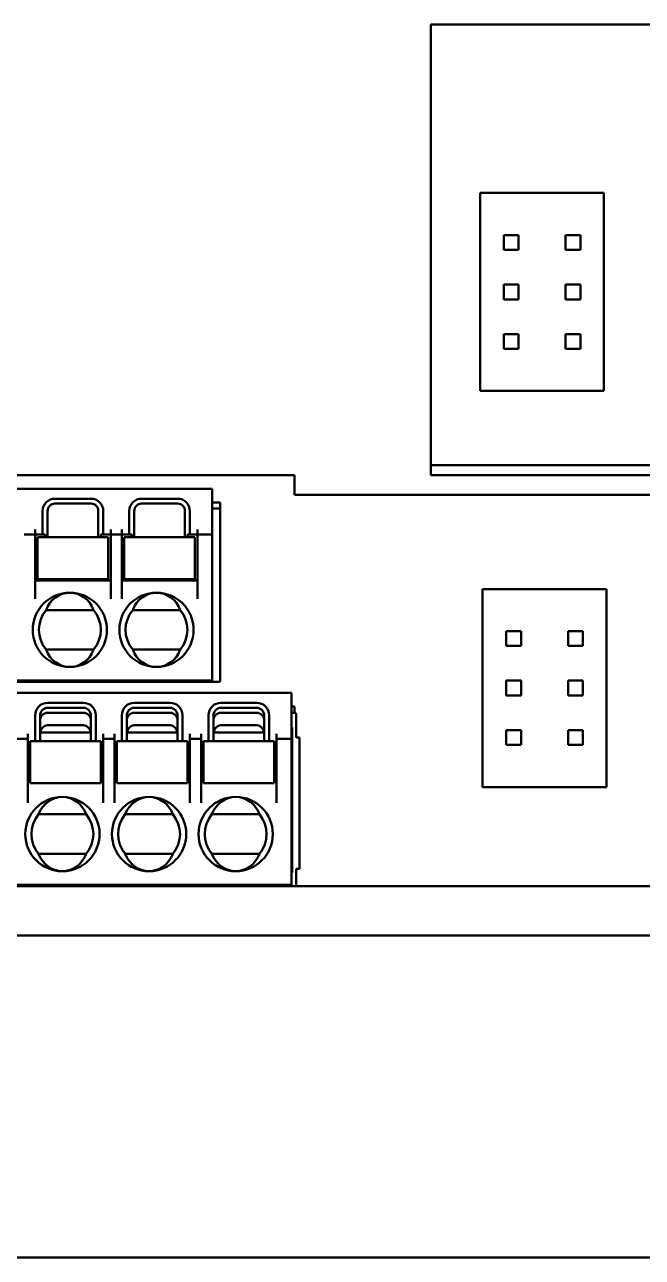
# Model space of a CAD drawing. Header units: millimetres. Extents: x 1021 to 2778, y -197 to 600.
# Drawn here: x 1242.26 to 1267.21, y 335.44 to 385.24 of the extents above; entities that cross this region are included whole.
import ezdxf

# ---------------------------------------------------------------- set-up
doc = ezdxf.new("R2010")
doc.units = ezdxf.units.MM
doc.header["$LTSCALE"] = 2
doc.layers.add('외형선(ISO)', color=7, linetype='Continuous', lineweight=50)

msp = doc.modelspace()

# ---------------------------------------------------------------- linework, layer by layer
at = {"layer": '외형선(ISO)'}
for p, q in [((1258.6577, 367.0362), (1258.6577, 385.2362)), ((1258.6577, 385.2362), (1381.6577, 385.2362)), ((1260.6577, 378.4362), (1260.6577, 370.4362)), ((1265.6577, 378.4362), (1260.6577, 378.4362)), ((1265.6577, 370.4362), (1265.6577, 378.4362)), ((1261.6077, 376.7362), (1261.6077, 376.1362)), ((1262.2077, 376.7362), (1261.6077, 376.7362)), ((1262.2077, 376.1362), (1262.2077, 376.7362)), ((1264.1077, 376.7362), (1264.1077, 376.1362)), ((1264.7077, 376.7362), (1264.1077, 376.7362)), ((1264.7077, 376.1362), (1264.7077, 376.7362)), ((1261.6077, 376.1362), (1262.2077, 376.1362)), ((1264.1077, 376.1362), (1264.7077, 376.1362)), ((1261.6077, 374.7362), (1261.6077, 374.1362)), ((1262.2077, 374.7362), (1261.6077, 374.7362)), ((1262.2077, 374.1362), (1262.2077, 374.7362)), ((1264.1077, 374.7362), (1264.1077, 374.1362)), ((1264.7077, 374.7362), (1264.1077, 374.7362)), ((1264.7077, 374.1362), (1264.7077, 374.7362)), ((1261.6077, 374.1362), (1262.2077, 374.1362)), ((1264.1077, 374.1362), (1264.7077, 374.1362)), ((1261.6077, 372.7362), (1261.6077, 372.1362)), ((1262.2077, 372.7362), (1261.6077, 372.7362)), ((1262.2077, 372.1362), (1262.2077, 372.7362)), ((1264.1077, 372.7362), (1264.1077, 372.1362)), ((1264.7077, 372.7362), (1264.1077, 372.7362)), ((1264.7077, 372.1362), (1264.7077, 372.7362)), ((1261.6077, 372.1362), (1262.2077, 372.1362)), ((1264.1077, 372.1362), (1264.7077, 372.1362)), ((1260.6577, 370.4362), (1265.6577, 370.4362)), ((1222.6577, 367.0362), (1253.1577, 367.0362)), ((1253.1577, 367.0362), (1253.1577, 366.2362)), ((1381.6577, 367.4362), (1258.6577, 367.4362)), ((1381.6577, 367.0362), (1258.6577, 367.0362)), ((1228.0827, 366.4862), (1249.8327, 366.4862)), ((1243.4827, 366.0862), (1244.9327, 366.0862)), ((1246.9827, 366.0862), (1248.4327, 366.0862)), ((1249.8327, 366.2862), (1249.8327, 366.4862)), ((1249.8327, 366.2862), (1249.8327, 364.8362)), ((1253.1577, 366.2362), (1412.6577, 366.2362)), ((1242.9827, 365.5862), (1242.9827, 364.6362)), ((1243.1827, 364.5362), (1243.1827, 365.5862)), ((1243.4827, 365.8862), (1244.9327, 365.8862)), ((1245.2327, 365.5862), (1245.2327, 364.5362)), ((1245.4327, 364.6362), (1245.4327, 365.5862)), ((1246.4827, 365.5862), (1246.4827, 364.6362)), ((1246.6827, 364.5362), (1246.6827, 365.5862)), ((1246.9827, 365.8862), (1248.4327, 365.8862)), ((1248.7327, 365.5862), (1248.7327, 364.5362)), ((1248.9327, 365.5862), (1248.9327, 364.6362)), ((1250.1577, 365.9362), (1249.8327, 365.9362)), ((1250.1577, 365.6862), (1249.8327, 365.6862)), ((1250.1577, 365.6862), (1250.1577, 365.9362)), ((1250.1577, 365.5862), (1250.1577, 365.6862)), ((1250.1577, 365.5862), (1250.1577, 358.6862)), ((1242.2327, 364.6362), (1242.6827, 364.6362)), ((1242.6827, 364.8362), (1242.6827, 364.6362)), ((1242.6827, 364.6362), (1242.9827, 364.6362)), ((1242.6827, 364.4362), (1242.6827, 364.6362)), ((1245.6327, 364.5362), (1242.7827, 364.5362)), ((1242.7827, 364.5362), (1242.7827, 364.3362)), ((1243.0827, 364.6362), (1242.9827, 364.6362)), ((1243.0827, 364.5362), (1243.0827, 364.6362)), ((1245.3327, 364.6362), (1245.3327, 364.5362)), ((1245.4327, 364.6362), (1245.3327, 364.6362)), ((1245.4327, 364.6362), (1245.7327, 364.6362)), ((1245.6327, 364.5362), (1245.6327, 364.3362)), ((1245.7327, 364.8362), (1245.7327, 364.6362)), ((1245.7327, 364.6362), (1246.1827, 364.6362)), ((1245.7327, 364.4362), (1245.7327, 364.6362)), ((1246.1827, 364.8362), (1246.1827, 364.6362)), ((1246.1827, 364.6362), (1246.4827, 364.6362)), ((1246.1827, 364.4362), (1246.1827, 364.6362)), ((1246.2827, 364.5362), (1246.2827, 364.3362)), ((1249.1327, 364.5362), (1246.2827, 364.5362)), ((1246.5827, 364.6362), (1246.4827, 364.6362)), ((1246.5827, 364.5362), (1246.5827, 364.6362)), ((1248.8327, 364.6362), (1248.8327, 364.5362)), ((1248.9327, 364.6362), (1248.8327, 364.6362)), ((1249.2327, 364.6362), (1248.9327, 364.6362)), ((1249.1327, 364.5362), (1249.1327, 364.3362)), ((1249.2327, 364.8362), (1249.2327, 364.6362)), ((1249.2327, 364.6362), (1249.8327, 364.6362)), ((1249.2327, 364.4362), (1249.2327, 364.6362)), ((1249.8327, 364.8362), (1249.8327, 364.6362)), ((1249.8327, 364.4362), (1249.8327, 364.6362)), ((1242.6827, 364.4362), (1242.6827, 362.8517)), ((1242.7827, 364.3362), (1242.7827, 364.3116)), ((1242.7827, 364.3116), (1242.7827, 364.1133)), ((1242.7827, 363.9837), (1242.7827, 364.1133)), ((1245.6327, 364.3362), (1245.6327, 364.3116)), ((1245.6327, 364.3116), (1245.6327, 364.1133)), ((1245.6327, 363.9837), (1245.6327, 364.1133)), ((1245.7327, 362.8517), (1245.7327, 364.4362)), ((1246.1827, 364.4362), (1246.1827, 362.8517)), ((1246.2827, 364.3362), (1246.2827, 364.3116)), ((1246.2827, 364.3116), (1246.2827, 364.1133)), ((1246.2827, 363.9837), (1246.2827, 364.1133)), ((1249.1327, 364.3362), (1249.1327, 364.3116)), ((1249.1327, 364.3116), (1249.1327, 364.1133)), ((1249.1327, 363.9837), (1249.1327, 364.1133)), ((1249.2327, 364.4362), (1249.2327, 362.8517)), ((1249.8327, 364.4362), (1249.8327, 362.8517)), ((1242.7827, 363.9837), (1242.7827, 363.3888)), ((1245.6327, 363.9837), (1245.6327, 363.3888)), ((1246.2827, 363.9837), (1246.2827, 363.3888)), ((1249.1327, 363.9837), (1249.1327, 363.3888)), ((1242.7827, 363.2591), (1242.7827, 363.3888)), ((1242.7827, 363.0608), (1242.7827, 363.2591)), ((1242.7827, 363.0608), (1242.7827, 363.0362)), ((1245.6327, 363.3888), (1245.6327, 363.2591)), ((1245.6327, 363.0608), (1245.6327, 363.2591)), ((1245.6327, 363.0362), (1245.6327, 363.0608)), ((1246.2827, 363.2591), (1246.2827, 363.3888)), ((1246.2827, 363.0608), (1246.2827, 363.2591)), ((1246.2827, 363.0608), (1246.2827, 363.0362)), ((1249.1327, 363.3888), (1249.1327, 363.2591)), ((1249.1327, 363.0608), (1249.1327, 363.2591)), ((1249.1327, 363.0362), (1249.1327, 363.0608)), ((1242.6827, 362.6785), (1242.6827, 362.8517)), ((1242.6827, 362.7862), (1245.7327, 362.7862)), ((1242.6827, 362.6785), (1242.6827, 362.2166)), ((1242.7827, 363.0362), (1242.7827, 362.8362)), ((1245.6327, 362.8362), (1242.7827, 362.8362)), ((1245.6327, 363.0362), (1245.6327, 362.8362)), ((1245.7327, 362.6785), (1245.7327, 362.8517)), ((1245.7327, 362.2166), (1245.7327, 362.6785)), ((1246.1827, 362.6785), (1246.1827, 362.8517)), ((1249.2327, 362.7862), (1246.1827, 362.7862)), ((1246.1827, 362.6785), (1246.1827, 362.2166)), ((1246.2827, 363.0362), (1246.2827, 362.8362)), ((1249.1327, 362.8362), (1246.2827, 362.8362)), ((1249.1327, 363.0362), (1249.1327, 362.8362)), ((1249.2327, 362.6785), (1249.2327, 362.8517)), ((1249.2327, 362.6785), (1249.2327, 362.2166)), ((1249.8327, 362.6785), (1249.8327, 362.8517)), ((1249.8327, 362.6785), (1249.8327, 362.2166)), ((1242.6827, 362.2166), (1242.6827, 362.0434)), ((1245.7327, 362.2166), (1245.7327, 362.0434)), ((1246.1827, 362.2166), (1246.1827, 362.0434)), ((1249.2327, 362.2166), (1249.2327, 362.0434)), ((1249.8327, 362.2166), (1249.8327, 362.0434)), ((1260.7577, 362.4362), (1260.7577, 354.4362)), ((1265.7577, 362.4362), (1260.7577, 362.4362)), ((1265.7577, 354.4362), (1265.7577, 362.4362)), ((1245.0432, 361.5862), (1243.1222, 361.5862)), ((1248.5432, 361.5862), (1246.6222, 361.5862)), ((1249.8327, 362.0434), (1249.8327, 358.9362)), ((1261.7077, 360.7362), (1261.7077, 360.1362)), ((1262.3077, 360.7362), (1261.7077, 360.7362)), ((1262.3077, 360.1362), (1262.3077, 360.7362)), ((1264.2077, 360.7362), (1264.2077, 360.1362)), ((1264.8077, 360.7362), (1264.2077, 360.7362)), ((1264.8077, 360.1362), (1264.8077, 360.7362)), ((1261.7077, 360.1362), (1262.3077, 360.1362)), ((1264.2077, 360.1362), (1264.8077, 360.1362)), ((1245.0432, 359.9862), (1243.1222, 359.9862)), ((1248.5432, 359.9862), (1246.6222, 359.9862)), ((1250.1577, 358.6862), (1227.7577, 358.6862)), ((1228.0827, 358.7362), (1249.8327, 358.7362)), ((1249.8327, 358.7362), (1249.8327, 358.9362)), ((1261.7077, 358.7362), (1261.7077, 358.1362)), ((1262.3077, 358.7362), (1261.7077, 358.7362)), ((1262.3077, 358.1362), (1262.3077, 358.7362)), ((1264.2077, 358.7362), (1264.2077, 358.1362)), ((1264.8077, 358.7362), (1264.2077, 358.7362)), ((1264.8077, 358.1362), (1264.8077, 358.7362)), ((1220.7827, 358.2362), (1253.0327, 358.2362)), ((1253.0327, 358.0362), (1253.0327, 358.2362)), ((1261.7077, 358.1362), (1262.3077, 358.1362)), ((1264.2077, 358.1362), (1264.8077, 358.1362)), ((1244.6327, 357.8362), (1243.1827, 357.8362)), ((1244.6327, 357.6362), (1243.1827, 357.6362)), ((1248.1327, 357.8362), (1246.6827, 357.8362)), ((1248.1327, 357.6362), (1246.6827, 357.6362)), ((1251.6327, 357.8362), (1250.1827, 357.8362)), ((1251.6327, 357.6362), (1250.1827, 357.6362)), ((1253.0327, 356.5862), (1253.0327, 358.0362)), ((1253.1624, 357.6862), (1253.0327, 357.6862)), ((1253.1624, 357.6862), (1253.1624, 357.4362)), ((1242.6827, 356.2862), (1242.6827, 357.3362)), ((1242.8827, 357.3362), (1242.8827, 356.2862)), ((1243.1827, 357.4362), (1244.6327, 357.4362)), ((1244.9327, 357.3362), (1244.9327, 356.2862)), ((1245.1327, 357.3362), (1245.1327, 356.2862)), ((1246.1827, 356.2862), (1246.1827, 357.3362)), ((1246.3827, 357.3362), (1246.3827, 356.2862)), ((1248.1327, 357.4362), (1246.6827, 357.4362)), ((1248.4327, 357.3362), (1248.4327, 356.2862)), ((1248.6327, 357.3362), (1248.6327, 356.2862)), ((1249.6827, 356.2862), (1249.6827, 357.3362)), ((1249.8827, 357.3362), (1249.8827, 356.2862)), ((1250.1827, 357.4362), (1251.6327, 357.4362)), ((1251.9327, 357.3362), (1251.9327, 356.2862)), ((1252.1327, 357.3362), (1252.1327, 356.2862)), ((1253.0327, 357.4362), (1253.2166, 357.4362)), ((1253.2183, 356.4362), (1253.2183, 357.3362)), ((1242.3827, 356.5862), (1242.3827, 356.3862)), ((1244.9327, 356.6362), (1242.8827, 356.6362)), ((1244.6327, 356.9321), (1243.1827, 356.9321)), ((1245.4327, 356.5862), (1245.4327, 356.3862)), ((1245.8827, 356.5862), (1245.8827, 356.3862)), ((1246.3827, 356.6362), (1248.4327, 356.6362)), ((1248.1327, 356.9321), (1246.6827, 356.9321)), ((1248.9327, 356.5862), (1248.9327, 356.3862)), ((1249.3827, 356.5862), (1249.3827, 356.3862)), ((1251.9327, 356.6362), (1249.8827, 356.6362)), ((1251.6327, 356.9321), (1250.1827, 356.9321)), ((1252.4327, 356.5862), (1252.4327, 356.3862)), ((1253.0627, 356.8362), (1253.0327, 356.8362)), ((1253.0327, 356.5862), (1253.0327, 356.3862)), ((1253.0627, 356.8362), (1253.0627, 356.3362)), ((1261.7077, 356.7362), (1261.7077, 356.1362)), ((1262.3077, 356.7362), (1261.7077, 356.7362)), ((1262.3077, 356.1362), (1262.3077, 356.7362)), ((1264.2077, 356.7362), (1264.2077, 356.1362)), ((1264.8077, 356.7362), (1264.2077, 356.7362)), ((1264.8077, 356.1362), (1264.8077, 356.7362)), ((1241.9327, 356.3862), (1242.3827, 356.3862)), ((1242.3827, 356.1862), (1242.3827, 356.3862)), ((1242.3827, 356.1862), (1242.3827, 354.6017)), ((1242.4827, 356.2862), (1242.4827, 356.0862)), ((1245.3327, 356.2862), (1242.4827, 356.2862)), ((1242.4827, 356.0862), (1242.4827, 356.0616)), ((1245.3327, 356.2862), (1245.3327, 356.0862)), ((1245.3327, 356.0862), (1245.3327, 356.0616)), ((1245.4327, 356.1862), (1245.4327, 356.3862)), ((1245.4327, 356.3862), (1245.8827, 356.3862)), ((1245.4327, 354.6017), (1245.4327, 356.1862)), ((1245.8827, 356.1862), (1245.8827, 356.3862)), ((1245.8827, 356.1862), (1245.8827, 354.6017)), ((1245.9827, 356.2862), (1245.9827, 356.0862)), ((1248.8327, 356.2862), (1245.9827, 356.2862)), ((1245.9827, 356.0862), (1245.9827, 356.0616)), ((1248.8327, 356.2862), (1248.8327, 356.0862)), ((1248.8327, 356.0862), (1248.8327, 356.0616)), ((1248.9327, 356.1862), (1248.9327, 356.3862)), ((1248.9327, 356.3862), (1249.3827, 356.3862)), ((1248.9327, 354.6017), (1248.9327, 356.1862)), ((1249.3827, 356.1862), (1249.3827, 356.3862)), ((1249.3827, 356.1862), (1249.3827, 354.6017)), ((1249.4827, 356.2862), (1249.4827, 356.0862)), ((1252.3327, 356.2862), (1249.4827, 356.2862)), ((1249.4827, 356.0862), (1249.4827, 356.0616)), ((1252.3327, 356.2862), (1252.3327, 356.0862)), ((1252.3327, 356.0862), (1252.3327, 356.0616)), ((1252.4327, 356.3862), (1253.0327, 356.3862)), ((1252.4327, 356.1862), (1252.4327, 356.3862)), ((1252.4327, 354.6017), (1252.4327, 356.1862)), ((1253.0327, 356.1862), (1253.0327, 356.3862)), ((1253.0327, 356.1862), (1253.0327, 354.6017)), ((1253.0627, 351.4862), (1253.0627, 356.3362)), ((1253.3577, 356.4362), (1253.2183, 356.4362)), ((1253.3577, 351.1362), (1253.3577, 356.4362)), ((1261.7077, 356.1362), (1262.3077, 356.1362)), ((1264.2077, 356.1362), (1264.8077, 356.1362)), ((1242.4827, 356.0616), (1242.4827, 355.8633)), ((1242.4827, 355.7337), (1242.4827, 355.8633)), ((1242.4827, 355.7337), (1242.4827, 355.1388)), ((1245.3327, 356.0616), (1245.3327, 355.8633)), ((1245.3327, 355.7337), (1245.3327, 355.8633)), ((1245.3327, 355.7337), (1245.3327, 355.1388)), ((1245.9827, 356.0616), (1245.9827, 355.8633)), ((1245.9827, 355.7337), (1245.9827, 355.8633)), ((1245.9827, 355.7337), (1245.9827, 355.1388)), ((1248.8327, 356.0616), (1248.8327, 355.8633)), ((1248.8327, 355.7337), (1248.8327, 355.8633)), ((1248.8327, 355.7337), (1248.8327, 355.1388)), ((1249.4827, 356.0616), (1249.4827, 355.8633)), ((1249.4827, 355.7337), (1249.4827, 355.8633)), ((1249.4827, 355.7337), (1249.4827, 355.1388)), ((1252.3327, 356.0616), (1252.3327, 355.8633)), ((1252.3327, 355.7337), (1252.3327, 355.8633)), ((1252.3327, 355.7337), (1252.3327, 355.1388)), ((1242.4827, 355.0091), (1242.4827, 355.1388)), ((1245.3327, 355.1388), (1245.3327, 355.0091)), ((1245.9827, 355.0091), (1245.9827, 355.1388)), ((1248.8327, 355.1388), (1248.8327, 355.0091)), ((1249.4827, 355.0091), (1249.4827, 355.1388)), ((1252.3327, 355.1388), (1252.3327, 355.0091)), ((1242.3827, 354.4285), (1242.3827, 354.6017)), ((1242.4827, 354.8108), (1242.4827, 355.0091)), ((1242.4827, 354.8108), (1242.4827, 354.7862)), ((1242.4827, 354.7862), (1242.4827, 354.5862)), ((1245.3327, 354.5862), (1242.4827, 354.5862)), ((1245.3327, 354.8108), (1245.3327, 355.0091)), ((1245.3327, 354.7862), (1245.3327, 354.8108)), ((1245.3327, 354.7862), (1245.3327, 354.5862)), ((1245.4327, 354.4285), (1245.4327, 354.6017)), ((1245.8827, 354.4285), (1245.8827, 354.6017)), ((1245.9827, 354.8108), (1245.9827, 355.0091)), ((1245.9827, 354.8108), (1245.9827, 354.7862)), ((1245.9827, 354.7862), (1245.9827, 354.5862)), ((1248.8327, 354.5862), (1245.9827, 354.5862)), ((1248.8327, 354.8108), (1248.8327, 355.0091)), ((1248.8327, 354.7862), (1248.8327, 354.8108)), ((1248.8327, 354.7862), (1248.8327, 354.5862)), ((1248.9327, 354.4285), (1248.9327, 354.6017)), ((1249.3827, 354.4285), (1249.3827, 354.6017)), ((1249.4827, 354.8108), (1249.4827, 355.0091)), ((1249.4827, 354.8108), (1249.4827, 354.7862)), ((1249.4827, 354.7862), (1249.4827, 354.5862)), ((1252.3327, 354.5862), (1249.4827, 354.5862)), ((1252.3327, 354.8108), (1252.3327, 355.0091)), ((1252.3327, 354.7862), (1252.3327, 354.8108)), ((1252.3327, 354.7862), (1252.3327, 354.5862)), ((1252.4327, 354.4285), (1252.4327, 354.6017)), ((1253.0327, 354.4285), (1253.0327, 354.6017)), ((1242.3827, 354.4285), (1242.3827, 353.9666)), ((1245.4327, 353.9666), (1245.4327, 354.4285)), ((1245.8827, 354.4285), (1245.8827, 353.9666)), ((1248.9327, 353.9666), (1248.9327, 354.4285)), ((1249.3827, 354.4285), (1249.3827, 353.9666)), ((1252.4327, 353.9666), (1252.4327, 354.4285)), ((1253.0327, 354.4285), (1253.0327, 353.9666)), ((1260.7577, 354.4362), (1265.7577, 354.4362)), ((1242.3827, 353.9666), (1242.3827, 353.7934)), ((1245.4327, 353.9666), (1245.4327, 353.7934)), ((1245.8827, 353.9666), (1245.8827, 353.7934)), ((1248.9327, 353.9666), (1248.9327, 353.7934)), ((1249.3827, 353.9666), (1249.3827, 353.7934)), ((1252.4327, 353.9666), (1252.4327, 353.7934)), ((1253.0327, 353.9666), (1253.0327, 353.7934)), ((1253.0327, 350.6862), (1253.0327, 353.7934)), ((1244.7432, 353.3362), (1242.8222, 353.3362)), ((1248.2432, 353.3362), (1246.3222, 353.3362)), ((1251.7432, 353.3362), (1249.8222, 353.3362)), ((1244.7432, 351.7362), (1242.8222, 351.7362)), ((1248.2432, 351.7362), (1246.3222, 351.7362)), ((1251.7432, 351.7362), (1249.8222, 351.7362)), ((1253.0627, 351.4862), (1253.0627, 350.9862)), ((1253.2183, 351.1362), (1253.3577, 351.1362)), ((1253.2183, 350.4362), (1253.2183, 351.1362)), ((1253.0627, 350.9862), (1253.0327, 350.9862)), ((1253.0327, 350.4862), (1253.0327, 350.6862)), ((1220.7827, 350.4862), (1253.0327, 350.4862)), ((1238.3815, 350.4362), (1253.2183, 350.4362)), ((1267.7577, 350.4362), (1253.2183, 350.4362)), ((1411.8577, 348.4362), (1216.6577, 348.4362)), ((1412.6577, 335.4362), (1182.6577, 335.4362))]:
    msp.add_line(p, q, dxfattribs=at)
for centre in [(1244.0827, 360.7862), (1247.5827, 360.7862), (1243.7827, 352.5362), (1247.2827, 352.5362), (1250.7827, 352.5362)]:
    msp.add_circle(centre, 1.5, dxfattribs=at)
for centre, radius, start, end in [((1243.4827, 365.5862), 0.5, 90, 180), ((1244.9327, 365.5862), 0.5, 0, 90), ((1246.9827, 365.5862), 0.5, 90, 180), ((1248.4327, 365.5862), 0.5, 0, 90), ((1243.4827, 365.5862), 0.3, 90, 180), ((1244.9327, 365.5862), 0.3, 0, 90), ((1246.9827, 365.5862), 0.3, 90, 180), ((1248.4327, 365.5862), 0.3, 0, 90), ((1244.0827, 360.7862), 1.25, 140.20818, 219.79182), ((1244.0827, 360.7862), 1.25, 320.20818, 39.79182), ((1247.5827, 360.7862), 1.25, 140.20818, 219.79182), ((1247.5827, 360.7862), 1.25, 320.20818, 39.79182), ((1243.1827, 357.3362), 0.5, 90, 180), ((1243.1827, 357.3362), 0.3, 90, 180), ((1244.6327, 357.3362), 0.5, 0, 90), ((1244.6327, 357.3362), 0.3, 0, 90), ((1246.6827, 357.3362), 0.5, 90, 180), ((1246.6827, 357.3362), 0.3, 90, 180), ((1248.1327, 357.3362), 0.5, 0, 90), ((1248.1327, 357.3362), 0.3, 0, 90), ((1250.1827, 357.3362), 0.5, 90, 180), ((1250.1827, 357.3362), 0.3, 90, 180), ((1251.6327, 357.3362), 0.5, 0, 90), ((1251.6327, 357.3362), 0.3, 0, 90), ((1243.1827, 357.1362), 0.3, 90, 180), ((1244.6327, 357.1362), 0.3, 0, 90), ((1246.6827, 357.1362), 0.3, 90, 180), ((1248.1327, 357.1362), 0.3, 0, 90), ((1250.1827, 357.1362), 0.3, 90, 180), ((1251.6327, 357.1362), 0.3, 0, 90), ((1243.7827, 352.5362), 1.25, 140.20818, 219.79182), ((1243.7827, 352.5362), 1.25, 320.20818, 39.79182), ((1247.2827, 352.5362), 1.25, 140.20818, 219.79182), ((1247.2827, 352.5362), 1.25, 320.20818, 39.79182), ((1250.7827, 352.5362), 1.25, 140.20818, 219.79182), ((1250.7827, 352.5362), 1.25, 320.20818, 39.79182)]:
    msp.add_arc(centre, radius, start, end, dxfattribs=at)
for centre, major_axis, ratio, start_param, end_param in [((1244.0827, 361.181), (0, 1.1053), 0.9340498, 0, 1.1953727), ((1244.0827, 361.181), (0, -1.1053), 0.9340498, 1.9462199, 3.1415927), ((1247.5827, 361.181), (0, 1.1053), 0.9340498, 0, 1.1953727), ((1247.5827, 361.181), (0, -1.1053), 0.9340498, 1.9462199, 3.1415927), ((1244.0827, 360.3915), (0, 1.1053), 0.9340498, 1.9462199, 3.1415927), ((1244.0827, 360.3915), (0, -1.1053), 0.9340498, 0, 1.1953727), ((1247.5827, 360.3915), (0, 1.1053), 0.9340498, 1.9462199, 3.1415927), ((1247.5827, 360.3915), (0, -1.1053), 0.9340498, 0, 1.1953727), ((1253.2166, 357.3362), (0, -0.1), 0.0174551, 1.5707963, 3.1415927), ((1243.1827, 356.5857), (0, 0.3464), 0.8660254, 0, 1.4243325), ((1244.6327, 356.5857), (0, -0.3464), 0.8660254, 1.7172601, 3.1415927), ((1246.6827, 356.5857), (0, 0.3464), 0.8660254, 0, 1.4243325), ((1248.1327, 356.5857), (0, -0.3464), 0.8660254, 1.7172601, 3.1415927), ((1250.1827, 356.5857), (0, 0.3464), 0.8660254, 0, 1.4243325), ((1251.6327, 356.5857), (0, -0.3464), 0.8660254, 1.7172601, 3.1415927), ((1243.7827, 352.931), (0, 1.1053), 0.9340498, 0, 1.1953727), ((1243.7827, 352.931), (0, 1.1053), 0.9340498, 5.0878126, 6.2831853), ((1247.2827, 352.931), (0, 1.1053), 0.9340498, 0, 1.1953727), ((1247.2827, 352.931), (0, 1.1053), 0.9340498, 5.0878126, 6.2831853), ((1250.7827, 352.931), (0, 1.1053), 0.9340498, 0, 1.1953727), ((1250.7827, 352.931), (0, 1.1053), 0.9340498, 5.0878126, 6.2831853), ((1243.7827, 352.1415), (0, -1.1053), 0.9340498, 5.0878126, 6.2831853), ((1243.7827, 352.1415), (0, -1.1053), 0.9340498, 0, 1.1953727), ((1247.2827, 352.1415), (0, -1.1053), 0.9340498, 5.0878126, 6.2831853), ((1247.2827, 352.1415), (0, -1.1053), 0.9340498, 0, 1.1953727), ((1250.7827, 352.1415), (0, -1.1053), 0.9340498, 5.0878126, 6.2831853), ((1250.7827, 352.1415), (0, -1.1053), 0.9340498, 0, 1.1953727)]:
    msp.add_ellipse(centre, major_axis=major_axis, ratio=ratio, start_param=start_param, end_param=end_param, dxfattribs=at)

doc.saveas('drawing.dxf')
